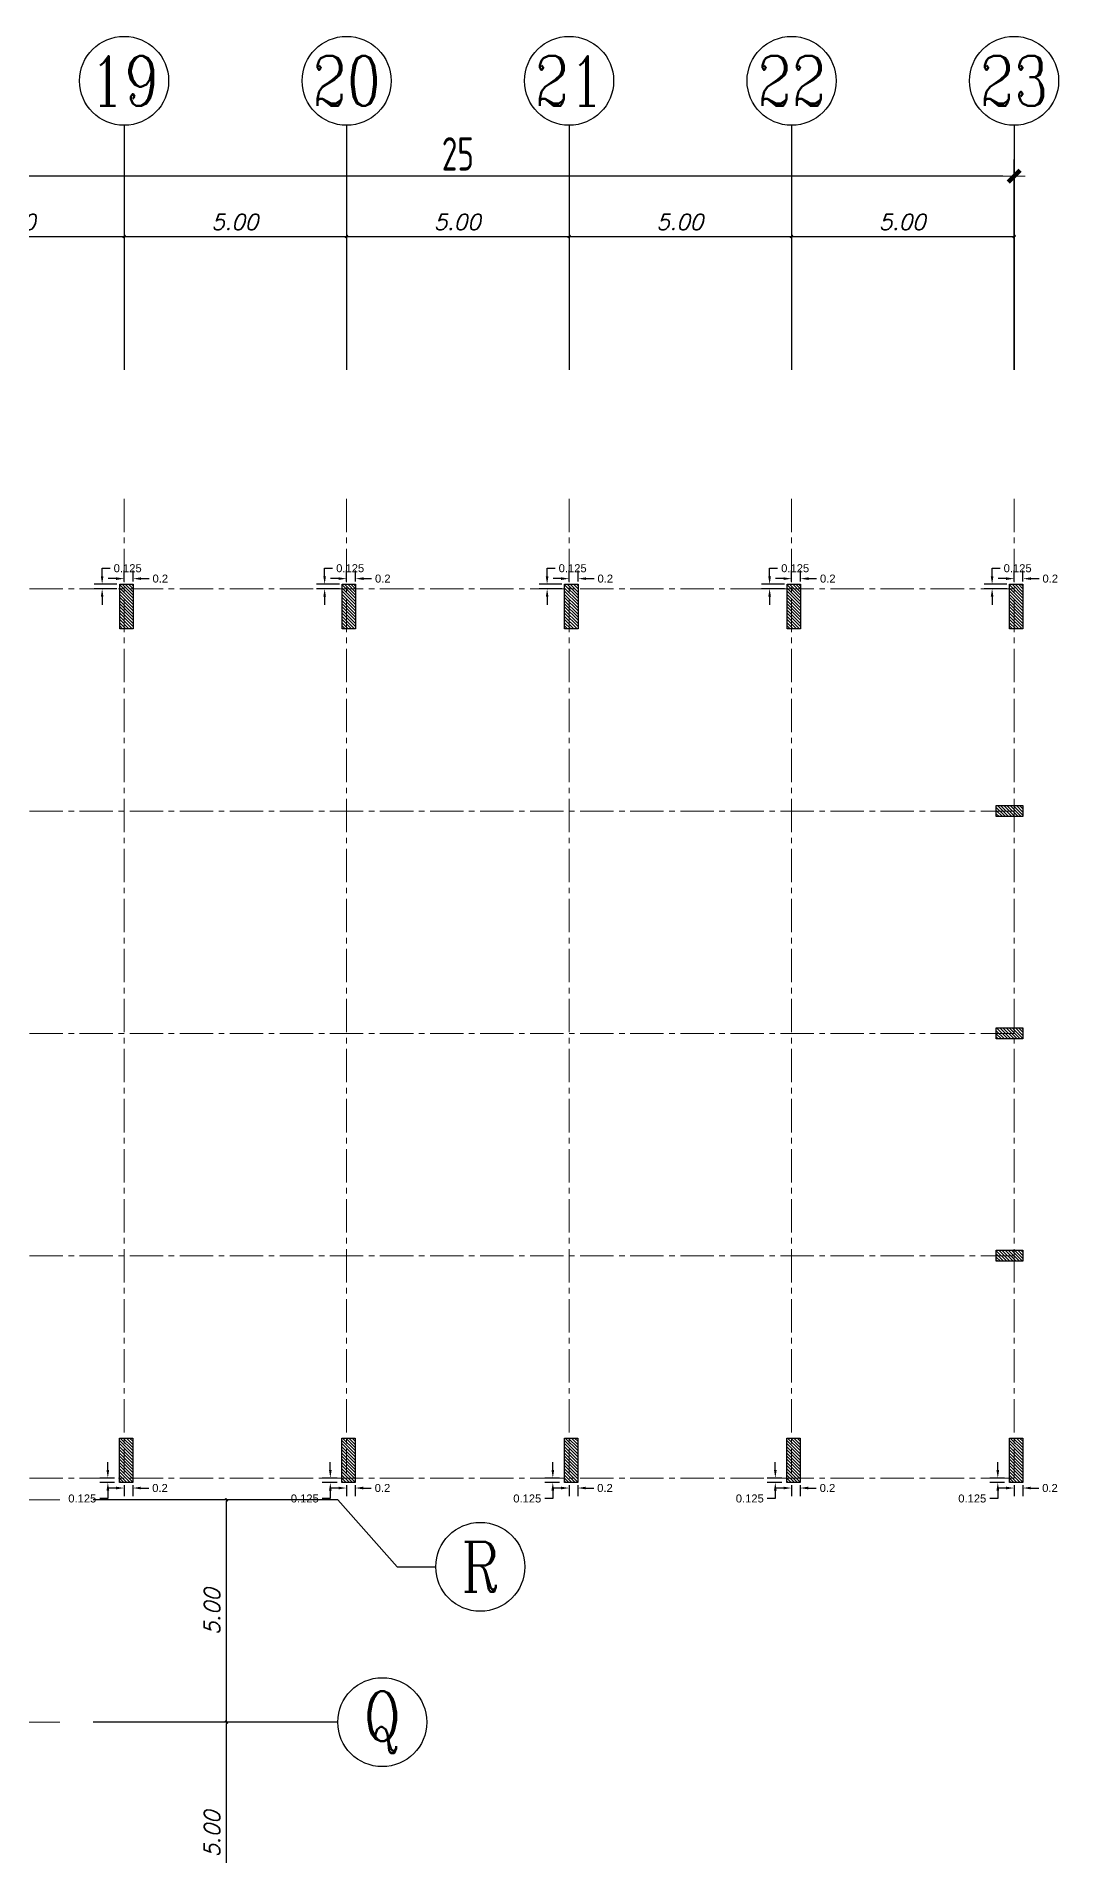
# Model space of a CAD drawing. Header units: metres. Extents: x 202848 to 204724, y 1924431 to 1925550.
# Drawn here: x 204103.36 to 204126.33, y 1925127.45 to 1925168.37 of the extents above; entities that cross this region are included whole.
import ezdxf
from ezdxf.enums import TextEntityAlignment as Align

# ---------------------------------------------------------------- set-up
doc = ezdxf.new("R2010")
doc.units = ezdxf.units.M
doc.header["$MEASUREMENT"] = 0
doc.linetypes.add('CENTER2', pattern=[1.125, 0.75, -0.125, 0.125, -0.125])
doc.layers.add('Axis', color=1, linetype='CENTER2', lineweight=5)
doc.layers.add('Dimations', color=3, linetype='Continuous', lineweight=5)
doc.layers.add('Axis Name', color=8, linetype='Continuous')
doc.layers.add('Columns', color=2, linetype='Continuous')
doc.styles.add('ROMANS', font='romans.shx', dxfattribs={"oblique": 15})
doc.styles.get("Standard").update_dxf_attribs({"font": 'arial.ttf'})
doc.styles.add('YQ_AXIS', font='COMPLEX.SHX', dxfattribs={"width": 0.8, "bigfont": 'GBCBIG.SHX'})
doc.styles.add('YQ_DIM', font='SUPEROS.SHX', dxfattribs={"width": 0.8, "bigfont": 'HZDX.SHX'})
doc.dimstyles.new('Copy(2) of DIM-50$', dxfattribs={"dimscale": 0, "dimtxt": 0.35, "dimasz": 0.03, "dimexe": 0, "dimexo": 0, "dimgap": 0.15, "dimtad": 1, "dimzin": 0, "dimdsep": 46, "dimtxsty": 'ROMANS', "dimblk1": 'OBLIQUE', "dimblk2": 'DTICK', "dimsah": 1, "dimcen": 0.1, "dimse1": 1, "dimse2": 1, "dimclrd": 2, "dimclre": 51, "dimclrt": 3, "dimaunit": 1, "dimadec": 0, "dimazin": 0, "dimtfac": 1e-05, "dimtmove": 2, "dimatfit": 0, "dimldrblk": 'DTICK', "dimfxl": 0, "dimtolj": 1, "dimtzin": 0, "dimlwe": -1, "dimarcsym": 0})
doc.dimstyles.get("Standard").update_dxf_attribs({"dimtxt": 0.18, "dimasz": 0.18, "dimexe": 0.18, "dimexo": 0.0625, "dimgap": 0.09, "dimtad": 0, "dimtih": 1, "dimtoh": 1, "dimdec": 4, "dimzin": 0, "dimdsep": 46, "dimtxsty": 'Standard', "dimcen": 0.09, "dimadec": 0, "dimazin": 0, "dimtfac": 1, "dimtdec": 4, "dimtofl": 0, "dimtmove": 0, "dimatfit": 3, "dimfxl": 1, "dimtolj": 1, "dimtzin": 0, "dimarcsym": 0})
doc.dimstyles.new('yqm0_250', dxfattribs={"dimscale": 0.25, "dimtxt": 3, "dimasz": 1, "dimexe": 1.5, "dimexo": 3, "dimgap": 0.5, "dimtad": 1, "dimdec": 3, "dimdsep": 46, "dimtxsty": 'YQ_DIM', "dimblk": 'YQTICK', "dimcen": 0, "dimclrd": 256, "dimclre": 256, "dimclrt": 7, "dimadec": 1, "dimazin": 2, "dimtfac": 1, "dimtdec": 4, "dimtix": 1, "dimtmove": 2, "dimatfit": 2, "dimfxl": 1, "dimtolj": 1, "dimtzin": 0, "dimarcsym": 0})
pattern_1 = [(135, (510.556864, 218.711283), (-0.0353553390593, -0.0353553390593), [])]

# ---------------------------------------------------------------- blocks, each defined once
blk = doc.blocks.new('*D635')
at = {"layer": 'Defpoints', "color": 0, "lineweight": -2, "transparency": 16777216}
for p in [(204125.334, 1925135.845), (204125.528, 1925135.845), (204125.528, 1925135.721)]:
    blk.add_point(p, dxfattribs=at)
at = {"layer": 'Dimations', "color": 0, "lineweight": -2, "transparency": 16777216}
for p, q in [((204125.154, 1925135.721), (204124.974, 1925135.721)), ((204125.334, 1925135.782), (204125.334, 1925135.541)), ((204125.528, 1925135.782), (204125.528, 1925135.541)), ((204125.708, 1925135.721), (204125.888, 1925135.721))]:
    blk.add_line(p, q, dxfattribs=at)
for points in [[(204125.154, 1925135.751), (204125.154, 1925135.691), (204125.334, 1925135.721)], [(204125.708, 1925135.751), (204125.708, 1925135.691), (204125.528, 1925135.721)]]:
    blk.add_solid(points, dxfattribs=at)
at = {"layer": 'Dimations', "color": 0, "lineweight": -2, "transparency": 16777216, "insert": (204126.14, 1925135.721), "char_height": 0.18, "attachment_point": 5}
blk.add_mtext('\\A1;0.2', dxfattribs=at)
blk = doc.blocks.new('*D636')
at = {"layer": 'Defpoints', "color": 0, "lineweight": -2, "transparency": 16777216}
for p in [(204124.968, 1925135.845), (204125.18, 1925135.945), (204125.18, 1925135.845)]:
    blk.add_point(p, dxfattribs=at)
at = {"layer": 'Dimations', "color": 0, "lineweight": -2, "transparency": 16777216}
for p, q in [((204124.968, 1925136.125), (204124.968, 1925136.305)), ((204125.118, 1925135.945), (204124.788, 1925135.945)), ((204125.118, 1925135.845), (204124.788, 1925135.845)), ((204124.968, 1925135.665), (204124.968, 1925135.485)), ((204124.968, 1925135.485), (204124.788, 1925135.485))]:
    blk.add_line(p, q, dxfattribs=at)
for points in [[(204124.938, 1925136.125), (204124.998, 1925136.125), (204124.968, 1925135.945)], [(204124.938, 1925135.665), (204124.998, 1925135.665), (204124.968, 1925135.845)]]:
    blk.add_solid(points, dxfattribs=at)
at = {"layer": 'Dimations', "color": 0, "lineweight": -2, "transparency": 16777216, "insert": (204124.394, 1925135.485), "char_height": 0.18, "attachment_point": 5}
blk.add_mtext('\\A1;0.125', dxfattribs=at)
blk = doc.blocks.new('*D639')
at = {"layer": 'Defpoints', "color": 0, "lineweight": -2, "transparency": 16777216}
for p in [(204125.534, 1925156.172), (204125.334, 1925156.045), (204125.534, 1925156.045)]:
    blk.add_point(p, dxfattribs=at)
at = {"layer": 'Dimations', "color": 0, "lineweight": -2, "transparency": 16777216}
for p, q in [((204125.154, 1925156.172), (204124.974, 1925156.172)), ((204125.334, 1925156.107), (204125.334, 1925156.352)), ((204125.534, 1925156.107), (204125.534, 1925156.352)), ((204125.714, 1925156.172), (204125.894, 1925156.172))]:
    blk.add_line(p, q, dxfattribs=at)
for points in [[(204125.154, 1925156.202), (204125.154, 1925156.142), (204125.334, 1925156.172)], [(204125.714, 1925156.202), (204125.714, 1925156.142), (204125.534, 1925156.172)]]:
    blk.add_solid(points, dxfattribs=at)
at = {"layer": 'Dimations', "color": 0, "lineweight": -2, "transparency": 16777216, "insert": (204126.147, 1925156.172), "char_height": 0.18, "attachment_point": 5}
blk.add_mtext('\\A1;0.2', dxfattribs=at)
blk = doc.blocks.new('*D640')
at = {"layer": 'Defpoints', "color": 0, "lineweight": -2, "transparency": 16777216}
for p in [(204124.84, 1925156.045), (204125.234, 1925156.045), (204125.234, 1925155.945)]:
    blk.add_point(p, dxfattribs=at)
at = {"layer": 'Dimations', "color": 0, "lineweight": -2, "transparency": 16777216}
for p, q in [((204124.84, 1925156.225), (204124.84, 1925156.405)), ((204124.84, 1925156.405), (204125.02, 1925156.405)), ((204125.171, 1925156.045), (204124.66, 1925156.045)), ((204125.171, 1925155.945), (204124.66, 1925155.945)), ((204124.84, 1925155.765), (204124.84, 1925155.585))]:
    blk.add_line(p, q, dxfattribs=at)
for points in [[(204124.81, 1925156.225), (204124.87, 1925156.225), (204124.84, 1925156.045)], [(204124.81, 1925155.765), (204124.87, 1925155.765), (204124.84, 1925155.945)]]:
    blk.add_solid(points, dxfattribs=at)
at = {"layer": 'Dimations', "color": 0, "lineweight": -2, "transparency": 16777216, "insert": (204125.414, 1925156.405), "char_height": 0.18, "attachment_point": 5}
blk.add_mtext('\\A1;0.125', dxfattribs=at)
blk = doc.blocks.new('_OBLIQUE')
at = {"color": 0, "linetype": 'ByBlock'}
blk.add_line((-0.5, -0.5), (0.5, 0.5), dxfattribs=at)
blk = doc.blocks.new('DTICK')
at = {"color": 3}
blk.add_line((-1, -1), (1, 1), dxfattribs=at)
for p, q in [((-1, 0), (1, 0)), ((0, 1), (0, -1))]:
    blk.add_line(p, q)
blk = doc.blocks.new('*D1241')
at = {"layer": 'Defpoints', "color": 0, "lineweight": -2, "transparency": 16777216}
for p in [(204105.334, 1925163.867), (204100.334, 1925160.117), (204105.334, 1925160.117)]:
    blk.add_point(p, dxfattribs=at)
at = {"layer": 'Dimations', "color": 2, "lineweight": -2, "transparency": 16777216}
blk.add_line((204100.334, 1925163.867), (204105.304, 1925163.867), dxfattribs=at)
at = {"layer": 'Dimations', "color": 2, "lineweight": -2, "transparency": 16777216, "xscale": 0.03, "yscale": 0.03, "zscale": 0.03, "rotation": 180}
blk.add_blockref('_OBLIQUE', (204100.334, 1925163.867), dxfattribs=at)
at = {"layer": 'Dimations', "color": 2, "lineweight": -2, "transparency": 16777216, "xscale": 0.03, "yscale": 0.03, "zscale": 0.03}
blk.add_blockref('DTICK', (204105.334, 1925163.867), dxfattribs=at)
at = {"layer": 'Dimations', "color": 3, "transparency": 16777216, "insert": (204102.819, 1925164.192), "char_height": 0.35, "attachment_point": 5, "style": 'ROMANS'}
blk.add_mtext('\\A1;5.00', dxfattribs=at)
blk = doc.blocks.new('*D1242')
at = {"layer": 'Defpoints', "color": 0, "lineweight": -2, "transparency": 16777216}
for p in [(204110.334, 1925163.867), (204105.334, 1925160.117), (204110.334, 1925160.117)]:
    blk.add_point(p, dxfattribs=at)
at = {"layer": 'Dimations', "color": 2, "lineweight": -2, "transparency": 16777216}
blk.add_line((204105.334, 1925163.867), (204110.304, 1925163.867), dxfattribs=at)
at = {"layer": 'Dimations', "color": 2, "lineweight": -2, "transparency": 16777216, "xscale": 0.03, "yscale": 0.03, "zscale": 0.03, "rotation": 180}
blk.add_blockref('_OBLIQUE', (204105.334, 1925163.867), dxfattribs=at)
at = {"layer": 'Dimations', "color": 2, "lineweight": -2, "transparency": 16777216, "xscale": 0.03, "yscale": 0.03, "zscale": 0.03}
blk.add_blockref('DTICK', (204110.334, 1925163.867), dxfattribs=at)
at = {"layer": 'Dimations', "color": 3, "transparency": 16777216, "insert": (204107.819, 1925164.192), "char_height": 0.35, "attachment_point": 5, "style": 'ROMANS'}
blk.add_mtext('\\A1;5.00', dxfattribs=at)
blk = doc.blocks.new('*D1243')
at = {"layer": 'Defpoints', "color": 0, "lineweight": -2, "transparency": 16777216}
for p in [(204115.334, 1925163.867), (204110.334, 1925160.117), (204115.334, 1925160.117)]:
    blk.add_point(p, dxfattribs=at)
at = {"layer": 'Dimations', "color": 2, "lineweight": -2, "transparency": 16777216}
blk.add_line((204110.334, 1925163.867), (204115.304, 1925163.867), dxfattribs=at)
at = {"layer": 'Dimations', "color": 2, "lineweight": -2, "transparency": 16777216, "xscale": 0.03, "yscale": 0.03, "zscale": 0.03, "rotation": 180}
blk.add_blockref('_OBLIQUE', (204110.334, 1925163.867), dxfattribs=at)
at = {"layer": 'Dimations', "color": 2, "lineweight": -2, "transparency": 16777216, "xscale": 0.03, "yscale": 0.03, "zscale": 0.03}
blk.add_blockref('DTICK', (204115.334, 1925163.867), dxfattribs=at)
at = {"layer": 'Dimations', "color": 3, "transparency": 16777216, "insert": (204112.819, 1925164.192), "char_height": 0.35, "attachment_point": 5, "style": 'ROMANS'}
blk.add_mtext('\\A1;5.00', dxfattribs=at)
blk = doc.blocks.new('*D1244')
at = {"layer": 'Defpoints', "color": 0, "lineweight": -2, "transparency": 16777216}
for p in [(204120.334, 1925163.867), (204115.334, 1925160.117), (204120.334, 1925160.117)]:
    blk.add_point(p, dxfattribs=at)
at = {"layer": 'Dimations', "color": 2, "lineweight": -2, "transparency": 16777216}
blk.add_line((204115.334, 1925163.867), (204120.304, 1925163.867), dxfattribs=at)
at = {"layer": 'Dimations', "color": 2, "lineweight": -2, "transparency": 16777216, "xscale": 0.03, "yscale": 0.03, "zscale": 0.03, "rotation": 180}
blk.add_blockref('_OBLIQUE', (204115.334, 1925163.867), dxfattribs=at)
at = {"layer": 'Dimations', "color": 2, "lineweight": -2, "transparency": 16777216, "xscale": 0.03, "yscale": 0.03, "zscale": 0.03}
blk.add_blockref('DTICK', (204120.334, 1925163.867), dxfattribs=at)
at = {"layer": 'Dimations', "color": 3, "transparency": 16777216, "insert": (204117.819, 1925164.192), "char_height": 0.35, "attachment_point": 5, "style": 'ROMANS'}
blk.add_mtext('\\A1;5.00', dxfattribs=at)
blk = doc.blocks.new('*D1245')
at = {"layer": 'Defpoints', "color": 0, "lineweight": -2, "transparency": 16777216}
for p in [(204125.334, 1925163.867), (204120.334, 1925160.117), (204125.334, 1925160.117)]:
    blk.add_point(p, dxfattribs=at)
at = {"layer": 'Dimations', "color": 2, "lineweight": -2, "transparency": 16777216}
blk.add_line((204120.334, 1925163.867), (204125.304, 1925163.867), dxfattribs=at)
at = {"layer": 'Dimations', "color": 2, "lineweight": -2, "transparency": 16777216, "xscale": 0.03, "yscale": 0.03, "zscale": 0.03, "rotation": 180}
blk.add_blockref('_OBLIQUE', (204120.334, 1925163.867), dxfattribs=at)
at = {"layer": 'Dimations', "color": 2, "lineweight": -2, "transparency": 16777216, "xscale": 0.03, "yscale": 0.03, "zscale": 0.03}
blk.add_blockref('DTICK', (204125.334, 1925163.867), dxfattribs=at)
at = {"layer": 'Dimations', "color": 3, "transparency": 16777216, "insert": (204122.819, 1925164.192), "char_height": 0.35, "attachment_point": 5, "style": 'ROMANS'}
blk.add_mtext('\\A1;5.00', dxfattribs=at)
blk = doc.blocks.new('*D1254')
at = {"layer": 'Defpoints', "color": 0, "lineweight": -2, "transparency": 16777216}
for p in [(204103.885, 1925130.455), (204107.635, 1925130.455), (204103.885, 1925125.455)]:
    blk.add_point(p, dxfattribs=at)
at = {"layer": 'Dimations', "color": 2, "lineweight": -2, "transparency": 16777216}
blk.add_line((204107.635, 1925125.455), (204107.635, 1925130.425), dxfattribs=at)
at = {"layer": 'Dimations', "color": 2, "lineweight": -2, "transparency": 16777216, "xscale": 0.03, "yscale": 0.03, "zscale": 0.03}
for name, p, rotation in [('DTICK', (204107.635, 1925130.455), 90), ('_OBLIQUE', (204107.635, 1925125.455), 270)]:
    blk.add_blockref(name, p, dxfattribs=dict(at, rotation=rotation))
at = {"layer": 'Dimations', "color": 3, "transparency": 16777216, "insert": (204107.31, 1925127.94), "char_height": 0.35, "attachment_point": 5, "rotation": 90, "style": 'ROMANS'}
blk.add_mtext('\\A1;5.00', dxfattribs=at)
blk = doc.blocks.new('*D1255')
at = {"layer": 'Defpoints', "color": 0, "lineweight": -2, "transparency": 16777216}
for p in [(204103.885, 1925135.455), (204107.635, 1925135.455), (204103.885, 1925130.455)]:
    blk.add_point(p, dxfattribs=at)
at = {"layer": 'Dimations', "color": 2, "lineweight": -2, "transparency": 16777216}
blk.add_line((204107.635, 1925130.455), (204107.635, 1925135.425), dxfattribs=at)
at = {"layer": 'Dimations', "color": 2, "lineweight": -2, "transparency": 16777216, "xscale": 0.03, "yscale": 0.03, "zscale": 0.03}
for name, p, rotation in [('DTICK', (204107.635, 1925135.455), 90), ('_OBLIQUE', (204107.635, 1925130.455), 270)]:
    blk.add_blockref(name, p, dxfattribs=dict(at, rotation=rotation))
at = {"layer": 'Dimations', "color": 3, "transparency": 16777216, "insert": (204107.31, 1925132.94), "char_height": 0.35, "attachment_point": 5, "rotation": 90, "style": 'ROMANS'}
blk.add_mtext('\\A1;5.00', dxfattribs=at)
blk = doc.blocks.new('YQTICK')
blk.add_line((-1, 0), (1, 0))
at = {"const_width": 0.4}
blk.add_lwpolyline([(0.53, 0.53), (-0.53, -0.53)], dxfattribs=at)
blk = doc.blocks.new('*D1256')
at = {"layer": 'Defpoints', "color": 0, "lineweight": -2, "transparency": 16777216}
for p in [(204100.334, 1925165.224), (204100.334, 1925160.117), (204125.334, 1925160.117)]:
    blk.add_point(p, dxfattribs=at)
at = {"layer": 'Dimations', "lineweight": -2, "transparency": 16777216}
for p, q in [((204100.334, 1925160.867), (204100.334, 1925165.599)), ((204125.334, 1925160.867), (204125.334, 1925165.599)), ((204125.084, 1925165.224), (204100.584, 1925165.224))]:
    blk.add_line(p, q, dxfattribs=at)
at = {"layer": 'Dimations', "lineweight": -2, "transparency": 16777216, "xscale": 0.25, "yscale": 0.25, "zscale": 0.25, "rotation": 180}
blk.add_blockref('YQTICK', (204100.334, 1925165.224), dxfattribs=at)
at = {"layer": 'Dimations', "lineweight": -2, "transparency": 16777216, "xscale": 0.25, "yscale": 0.25, "zscale": 0.25}
blk.add_blockref('YQTICK', (204125.334, 1925165.224), dxfattribs=at)
at = {"layer": 'Dimations', "color": 7, "transparency": 16777216, "insert": (204112.834, 1925165.724), "char_height": 0.75, "attachment_point": 5, "style": 'YQ_DIM'}
blk.add_mtext('\\A1;25', dxfattribs=at)
blk = doc.blocks.new('*U637')
at = {"layer": 'Dimations', "lineweight": -2}
dim = blk.add_linear_dim(base=(-0.2281, -0.004), p1=(-0.0164, 0.096), p2=(-0.0164, -0.004), angle=90, text='0.125', dimstyle='Standard', override={"dimdec": 3}, dxfattribs=at)
dim.commit()
dim.dimension.update_dxf_attribs({"geometry": '*D636', "text_midpoint": (-0.8025, -0.364), "insert": (-204125.1965, -1925135.8488)})
dim = blk.add_linear_dim(base=(0.331, -0.1282), p1=(0.1373, -0.004), p2=(0.331, -0.004), dimstyle='Standard', override={"dimdec": 1}, dxfattribs=at)
dim.commit()
dim.dimension.update_dxf_attribs({"geometry": '*D635', "text_midpoint": (0.9439, -0.1282), "insert": (-204125.1965, -1925135.8488)})
blk = doc.blocks.new('*U638')
at = {"layer": 'Dimations', "color": 0, "linetype": 'ByBlock', "lineweight": -2, "transparency": 16777216}
for p in [(-20, 0), (-15, 0), (-10, 0), (-5, 0), (0, 0)]:
    blk.add_blockref('*U637', p, dxfattribs=at)
blk = doc.blocks.new('*U641')
at = {"layer": 'Dimations', "lineweight": -2}
dim = blk.add_linear_dim(base=(-0.6451, 0.004), p1=(-0.2508, -0.096), p2=(-0.2508, 0.004), angle=90, text='0.125', dimstyle='Standard', override={"dimdec": 3}, dxfattribs=at)
dim.commit()
dim.dimension.update_dxf_attribs({"geometry": '*D640', "text_midpoint": (-0.0707, 0.364), "insert": (-204125.4846, -1925156.0407)})
dim = blk.add_linear_dim(base=(0.0492, 0.1309), p1=(-0.1508, 0.004), p2=(0.0492, 0.004), dimstyle='Standard', override={"dimdec": 1}, dxfattribs=at)
dim.commit()
dim.dimension.update_dxf_attribs({"geometry": '*D639', "text_midpoint": (0.6622, 0.1309), "insert": (-204125.4846, -1925156.0407)})
blk = doc.blocks.new('*U642')
at = {"layer": 'Dimations', "color": 0, "linetype": 'ByBlock', "lineweight": -2, "transparency": 16777216}
for p in [(-20, 0), (-15, 0), (-10, 0), (-5, 0), (0, 0)]:
    blk.add_blockref('*U641', p, dxfattribs=at)

msp = doc.modelspace()

# ---------------------------------------------------------------- hatches: boundary and pattern name
at = {"layer": 'Columns', "transparency": 33554687}
h = msp.add_hatch(dxfattribs=at)
h.set_pattern_fill('ANSI31', color=256, scale=0.4, angle=90)
h.set_pattern_definition([(135, (490.556864, 218.711283), (-0.0353553390593, -0.0353553390593), [])])
h.paths.add_polyline_path([(204105.5338, 1925156.0448), (204105.2338, 1925156.0448), (204105.2338, 1925155.0448), (204105.5338, 1925155.0448)])
h = msp.add_hatch(dxfattribs=at)
h.set_pattern_fill('ANSI31', color=256, scale=0.4, angle=90)
h.set_pattern_definition([(135, (495.556864, 218.711283), (-0.0353553390593, -0.0353553390593), [])])
h.paths.add_polyline_path([(204110.5338, 1925156.0448), (204110.2338, 1925156.0448), (204110.2338, 1925155.0448), (204110.5338, 1925155.0448)])
h = msp.add_hatch(dxfattribs=at)
h.set_pattern_fill('ANSI31', color=256, scale=0.4, angle=90)
h.set_pattern_definition([(135, (500.556864, 218.711283), (-0.0353553390593, -0.0353553390593), [])])
h.paths.add_polyline_path([(204115.5338, 1925156.0448), (204115.2338, 1925156.0448), (204115.2338, 1925155.0448), (204115.5338, 1925155.0448)])
h = msp.add_hatch(dxfattribs=at)
h.set_pattern_fill('ANSI31', color=256, scale=0.4, angle=90)
h.set_pattern_definition([(135, (505.556864, 218.711283), (-0.0353553390593, -0.0353553390593), [])])
h.paths.add_polyline_path([(204120.5338, 1925156.0448), (204120.2338, 1925156.0448), (204120.2338, 1925155.0448), (204120.5338, 1925155.0448)])
h = msp.add_hatch(dxfattribs=at)
h.set_pattern_fill('ANSI31', color=256, scale=0.4, angle=90)
h.set_pattern_definition(pattern_1)
h.paths.add_polyline_path([(204125.5338, 1925156.0448), (204125.2338, 1925156.0448), (204125.2338, 1925155.0448), (204125.5338, 1925155.0448)])
h = msp.add_hatch(dxfattribs=at)
h.set_pattern_fill('ANSI31', color=256, scale=0.4, angle=90)
h.set_pattern_definition(pattern_1)
h.paths.add_polyline_path([(204124.9338, 1925151.0698), (204124.9338, 1925150.8198), (204125.5338, 1925150.8198), (204125.5338, 1925151.0698)])
h = msp.add_hatch(dxfattribs=at)
h.set_pattern_fill('ANSI31', color=256, scale=0.4, angle=90)
h.set_pattern_definition(pattern_1)
h.paths.add_polyline_path([(204124.9338, 1925146.0698), (204124.9338, 1925145.8198), (204125.5338, 1925145.8198), (204125.5338, 1925146.0698)])
h = msp.add_hatch(dxfattribs=at)
h.set_pattern_fill('ANSI31', color=256, scale=0.4, angle=90)
h.set_pattern_definition(pattern_1)
h.paths.add_polyline_path([(204124.9338, 1925141.0698), (204124.9338, 1925140.8198), (204125.5338, 1925140.8198), (204125.5338, 1925141.0698)])
h = msp.add_hatch(dxfattribs=at)
h.set_pattern_fill('ANSI31', color=256, scale=0.4, angle=90)
h.set_pattern_definition([(135, (490.55054, 218.211283), (-0.0353553390593, -0.0353553390593), [])])
h.paths.add_polyline_path([(204105.5275, 1925136.8448), (204105.2275, 1925136.8448), (204105.2275, 1925135.8448), (204105.5275, 1925135.8448)])
h = msp.add_hatch(dxfattribs=at)
h.set_pattern_fill('ANSI31', color=256, scale=0.4, angle=90)
h.set_pattern_definition([(135, (495.55054, 218.211283), (-0.0353553390593, -0.0353553390593), [])])
h.paths.add_polyline_path([(204110.5275, 1925136.8448), (204110.2275, 1925136.8448), (204110.2275, 1925135.8448), (204110.5275, 1925135.8448)])
h = msp.add_hatch(dxfattribs=at)
h.set_pattern_fill('ANSI31', color=256, scale=0.4, angle=90)
h.set_pattern_definition([(135, (500.55054, 218.211283), (-0.0353553390593, -0.0353553390593), [])])
h.paths.add_polyline_path([(204115.5275, 1925136.8448), (204115.2275, 1925136.8448), (204115.2275, 1925135.8448), (204115.5275, 1925135.8448)])
h = msp.add_hatch(dxfattribs=at)
h.set_pattern_fill('ANSI31', color=256, scale=0.4, angle=90)
h.set_pattern_definition([(135, (505.55054, 218.211283), (-0.0353553390593, -0.0353553390593), [])])
h.paths.add_polyline_path([(204120.5275, 1925136.8448), (204120.2275, 1925136.8448), (204120.2275, 1925135.8448), (204120.5275, 1925135.8448)])
h = msp.add_hatch(dxfattribs=at)
h.set_pattern_fill('ANSI31', color=256, scale=0.4, angle=90)
h.set_pattern_definition([(135, (510.55054, 218.211283), (-0.0353553390593, -0.0353553390593), [])])
h.paths.add_polyline_path([(204125.5275, 1925136.8448), (204125.2275, 1925136.8448), (204125.2275, 1925135.8448), (204125.5275, 1925135.8448)])

# ---------------------------------------------------------------- linework, layer by layer
at = {"layer": 'Axis'}
for p, q in [((204105.3338, 1925157.97), (204105.3338, 1925136.0448)), ((204110.3338, 1925157.97), (204110.3338, 1925136.0448)), ((204115.3338, 1925157.97), (204115.3338, 1925136.0448)), ((204120.3338, 1925157.97), (204120.3338, 1925136.0448)), ((204125.3338, 1925157.97), (204125.3338, 1925135.9448)), ((204125.3338, 1925155.9448), (204066.7112, 1925155.9448)), ((204125.3338, 1925150.9448), (204074.8838, 1925150.9448)), ((204125.3338, 1925145.9448), (204074.8838, 1925145.9448)), ((204125.3338, 1925140.9448), (204074.8838, 1925140.9448)), ((204125.3338, 1925135.9448), (204071.0518, 1925135.9448)), ((204103.8855, 1925135.4548), (204071.1618, 1925135.4548)), ((204103.8855, 1925130.4548), (204071.1618, 1925130.4548))]:
    msp.add_line(p, q, dxfattribs=at)
at = {"layer": 'Axis Name'}
for p, q in [((204105.3338, 1925166.3667), (204105.3338, 1925160.8667)), ((204110.3338, 1925166.3667), (204110.3338, 1925160.8667)), ((204115.3338, 1925166.3667), (204115.3338, 1925160.8667)), ((204120.3338, 1925166.3667), (204120.3338, 1925160.8667)), ((204125.3338, 1925166.3667), (204125.3338, 1925160.8667)), ((204110.1355, 1925135.4548), (204104.6355, 1925135.4548)), ((204110.1355, 1925135.4548), (204111.4686, 1925133.9485)), ((204111.4686, 1925133.9485), (204112.3379, 1925133.9485)), ((204110.1355, 1925130.4548), (204104.6355, 1925130.4548))]:
    msp.add_line(p, q, dxfattribs=at)
for centre in [(204105.3338, 1925167.3667), (204110.3338, 1925167.3667), (204115.3338, 1925167.3667), (204120.3338, 1925167.3667), (204125.3338, 1925167.3667), (204113.3379, 1925133.9485), (204111.1355, 1925130.4548)]:
    msp.add_circle(centre, 1, dxfattribs=at)
at = {"layer": 'Columns'}
for points in [[(204105.5338, 1925156.0448), (204105.5338, 1925155.0448), (204105.2338, 1925155.0448), (204105.2338, 1925156.0448)], [(204110.5338, 1925156.0448), (204110.5338, 1925155.0448), (204110.2338, 1925155.0448), (204110.2338, 1925156.0448)], [(204115.5338, 1925156.0448), (204115.5338, 1925155.0448), (204115.2338, 1925155.0448), (204115.2338, 1925156.0448)], [(204120.5338, 1925156.0448), (204120.5338, 1925155.0448), (204120.2338, 1925155.0448), (204120.2338, 1925156.0448)], [(204125.5338, 1925156.0448), (204125.5338, 1925155.0448), (204125.2338, 1925155.0448), (204125.2338, 1925156.0448)], [(204124.9338, 1925150.8198), (204124.9338, 1925151.0698), (204125.5338, 1925151.0698), (204125.5338, 1925150.8198)], [(204124.9338, 1925145.8198), (204124.9338, 1925146.0698), (204125.5338, 1925146.0698), (204125.5338, 1925145.8198)], [(204124.9338, 1925140.8198), (204124.9338, 1925141.0698), (204125.5338, 1925141.0698), (204125.5338, 1925140.8198)], [(204105.5275, 1925136.8448), (204105.5275, 1925135.8448), (204105.2275, 1925135.8448), (204105.2275, 1925136.8448)], [(204110.5275, 1925136.8448), (204110.5275, 1925135.8448), (204110.2275, 1925135.8448), (204110.2275, 1925136.8448)], [(204115.5275, 1925136.8448), (204115.5275, 1925135.8448), (204115.2275, 1925135.8448), (204115.2275, 1925136.8448)], [(204120.5275, 1925136.8448), (204120.5275, 1925135.8448), (204120.2275, 1925135.8448), (204120.2275, 1925136.8448)], [(204125.5275, 1925136.8448), (204125.5275, 1925135.8448), (204125.2275, 1925135.8448), (204125.2275, 1925136.8448)]]:
    msp.add_lwpolyline(points, close=True, dxfattribs=at)

# ---------------------------------------------------------------- block references
at = {"layer": 'Dimations', "lineweight": -2}
for name, p in [('*U642', (204125.4846, 1925156.0407)), ('*U638', (204125.1965, 1925135.8488))]:
    msp.add_blockref(name, p, dxfattribs=at)

# ---------------------------------------------------------------- texts
at = {"layer": 'Axis Name', "color": 7, "style": 'YQ_AXIS', "width": 0.8}
for s, p in [('19', (204105.3338, 1925167.3667)), ('20', (204110.3338, 1925167.3667)), ('21', (204115.3338, 1925167.3667)), ('22', (204120.3338, 1925167.3667)), ('23', (204125.3338, 1925167.3667)), ('R', (204113.3379, 1925133.9485)), ('Q', (204111.1355, 1925130.4548))]:
    msp.add_text(s, height=1.125, dxfattribs=at).set_placement(p, align=Align.MIDDLE)

# ---------------------------------------------------------------- dimensions: what is measured, and where the dimension line sits
at = {"layer": 'Dimations'}
dim = msp.add_aligned_dim(p1=(204125.3338, 1925160.1167), p2=(204100.3338, 1925160.1167), distance=-5.1069, dimstyle='yqm0_250', dxfattribs=at)
dim.commit()
dim.dimension.update_dxf_attribs({"geometry": '*D1256', "text_midpoint": (204112.8338, 1925165.7236)})
for base, p1, p2, picture, middle in [((204105.3338, 1925163.8667), (204100.3338, 1925160.1167), (204105.3338, 1925160.1167), '*D1241', (204102.8188, 1925164.1917)), ((204110.3338, 1925163.8667), (204105.3338, 1925160.1167), (204110.3338, 1925160.1167), '*D1242', (204107.8188, 1925164.1917)), ((204115.3338, 1925163.8667), (204110.3338, 1925160.1167), (204115.3338, 1925160.1167), '*D1243', (204112.8188, 1925164.1917)), ((204120.3338, 1925163.8667), (204115.3338, 1925160.1167), (204120.3338, 1925160.1167), '*D1244', (204117.8188, 1925164.1917)), ((204125.3338, 1925163.8667), (204120.3338, 1925160.1167), (204125.3338, 1925160.1167), '*D1245', (204122.8188, 1925164.1917))]:
    dim = msp.add_linear_dim(base=base, p1=p1, p2=p2, dimstyle='Copy(2) of DIM-50$', override={"dimscale": 1}, dxfattribs=at)
    dim.commit()
    dim.dimension.update_dxf_attribs({"geometry": picture, "text_midpoint": middle})
for base, p1, p2, picture, middle in [((204107.6355, 1925135.4548), (204103.8855, 1925130.4548), (204103.8855, 1925135.4548), '*D1255', (204107.3105, 1925132.9398)), ((204107.6355, 1925130.4548), (204103.8855, 1925125.4548), (204103.8855, 1925130.4548), '*D1254', (204107.3105, 1925127.9398))]:
    dim = msp.add_linear_dim(base=base, p1=p1, p2=p2, angle=90, dimstyle='Copy(2) of DIM-50$', override={"dimscale": 1}, dxfattribs=at)
    dim.commit()
    dim.dimension.update_dxf_attribs({"geometry": picture, "text_midpoint": middle})

doc.saveas('drawing.dxf')
